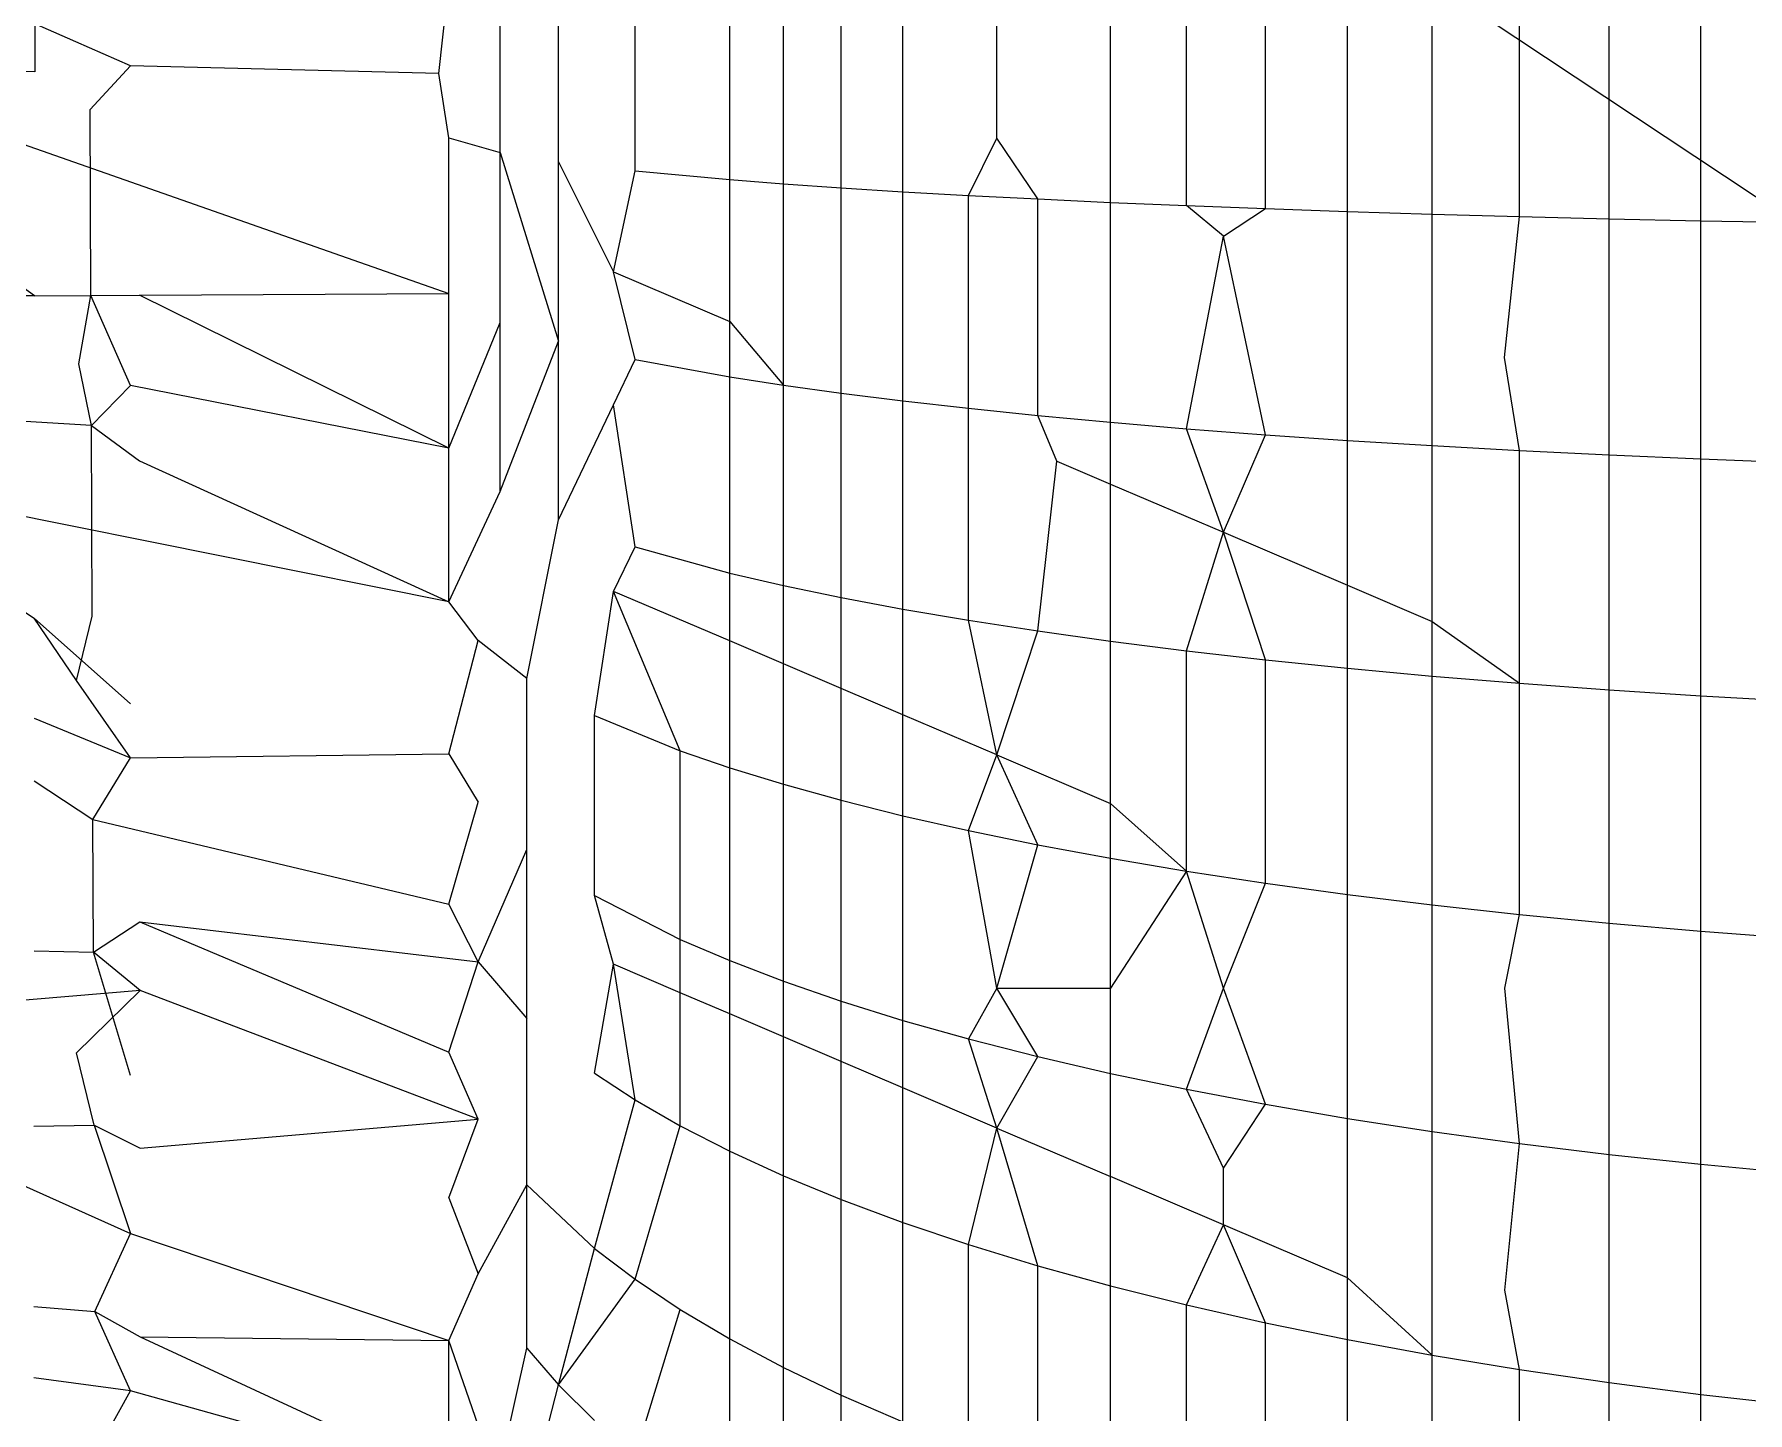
# Model space of a CAD drawing. Header units: inches. Extents: x 17 to 4615, y 5 to 3256.
# Drawn here: x 741.715 to 742.636, y 2589.383 to 2590.124 of the extents above; entities that cross this region are included whole.
import ezdxf

# ---------------------------------------------------------------- set-up
doc = ezdxf.new("R2010")
doc.units = ezdxf.units.IN
doc.header["$MEASUREMENT"] = 0

msp = doc.modelspace()

# ---------------------------------------------------------------- linework, layer by layer
for p, q in [((741.99665, 2590.05564), (741.99665, 2590.44141)), ((741.96534, 2590.0607), (741.96534, 2590.42627)), ((741.93241, 2590.10306), (741.93769, 2590.15232)), ((742.03794, 2590.05076), (742.03794, 2590.15232)), ((742.08879, 2590.04609), (742.08879, 2590.15232)), ((742.11766, 2590.04386), (742.11766, 2590.15232)), ((742.14869, 2590.04169), (742.14869, 2590.15232)), ((742.18189, 2590.03959), (742.18189, 2590.15232)), ((742.2324, 2590.06834), (742.2324, 2590.15232)), ((742.29341, 2590.03385), (742.29341, 2590.15232)), ((742.33424, 2590.03211), (742.33424, 2590.15232)), ((742.37678, 2590.03049), (742.37678, 2590.15232)), ((742.42088, 2590.02897), (742.42088, 2590.15232)), ((742.46644, 2590.02756), (742.46644, 2590.15232)), ((742.46644, 2590.15232), (742.6612, 2590.02305)), ((742.51338, 2590.02625), (742.51338, 2590.15232)), ((742.56156, 2590.02506), (742.56156, 2590.15232)), ((742.61088, 2590.02399), (742.61088, 2590.15232)), ((741.71515, 2590.12975), (741.71513, 2590.10404)), ((741.7667, 2590.10727), (741.71515, 2590.12975)), ((741.71513, 2590.10404), (741.59642, 2590.10458)), ((741.59642, 2590.10458), (741.93769, 2589.98493)), ((741.74497, 2590.0837), (741.7667, 2590.10727)), ((741.93241, 2590.10306), (741.7667, 2590.10727)), ((741.93769, 2590.06852), (741.93241, 2590.10306)), ((741.74536, 2589.98387), (741.74497, 2590.0837)), ((741.71503, 2589.9837), (741.59644, 2590.06835)), ((741.93769, 2589.98493), (741.93769, 2590.06852)), ((741.93769, 2590.06852), (741.96534, 2590.0607)), ((742.21711, 2590.0376), (742.2324, 2590.06834)), ((742.25431, 2590.03568), (742.2324, 2590.06834)), ((741.96534, 2589.9693), (741.96534, 2590.0607)), ((741.96534, 2590.0607), (741.99665, 2589.9592)), ((741.99665, 2589.9592), (741.99665, 2590.05564)), ((741.99665, 2590.05564), (742.02626, 2589.99648)), ((742.02626, 2589.99648), (742.03794, 2590.05076)), ((742.03794, 2590.05076), (742.08879, 2590.04609)), ((742.08879, 2590.04609), (742.11766, 2590.04386)), ((742.08879, 2589.9698), (742.08879, 2590.04609)), ((742.11766, 2590.04386), (742.14869, 2590.04169)), ((742.11766, 2589.93564), (742.11766, 2590.04386)), ((742.14869, 2590.04169), (742.18189, 2590.03959)), ((742.14869, 2589.93131), (742.14869, 2590.04169)), ((742.18189, 2590.03959), (742.21711, 2590.0376)), ((742.18189, 2589.92716), (742.18189, 2590.03959)), ((742.21711, 2590.0376), (742.25431, 2590.03568)), ((742.21711, 2589.92316), (742.21711, 2590.0376)), ((742.25431, 2590.03568), (742.29341, 2590.03385)), ((742.25431, 2589.91932), (742.25431, 2590.03568)), ((742.29341, 2590.03385), (742.33424, 2590.03211)), ((742.29341, 2589.91568), (742.29341, 2590.03385)), ((742.33424, 2590.03211), (742.37678, 2590.03049)), ((742.3542, 2590.01574), (742.33424, 2590.03211)), ((742.3542, 2590.01574), (742.37678, 2590.03049)), ((742.37678, 2590.03049), (742.42088, 2590.02897)), ((742.42088, 2590.02897), (742.46644, 2590.02756)), ((742.42088, 2589.90592), (742.42088, 2590.02897)), ((742.46644, 2590.02756), (742.51338, 2590.02625)), ((742.46644, 2589.90308), (742.46644, 2590.02756)), ((742.50527, 2589.9505), (742.51338, 2590.02625)), ((742.51338, 2590.02625), (742.56156, 2590.02506)), ((742.56156, 2590.02506), (742.61088, 2590.02399)), ((742.56156, 2589.89811), (742.56156, 2590.02506)), ((742.33424, 2589.91221), (742.3542, 2590.01574)), ((742.37678, 2589.90897), (742.3542, 2590.01574)), ((742.61088, 2590.02399), (742.6612, 2590.02305)), ((742.61088, 2589.89597), (742.61088, 2590.02399)), ((742.03794, 2589.94944), (742.02626, 2589.99648)), ((742.02626, 2589.99648), (742.08879, 2589.9698)), ((741.71503, 2589.9837), (741.65206, 2589.98336)), ((741.71503, 2589.9837), (741.74536, 2589.98387)), ((741.73889, 2589.94711), (741.74536, 2589.98387)), ((741.74536, 2589.98387), (741.77147, 2589.98401)), ((741.7667, 2589.9355), (741.74536, 2589.98387)), ((741.77147, 2589.98401), (741.93769, 2589.98493)), ((741.93769, 2589.90174), (741.77147, 2589.98401)), ((741.93769, 2589.90174), (741.93769, 2589.98493)), ((742.08879, 2589.9401), (742.08879, 2589.9698)), ((742.08879, 2589.9698), (742.11766, 2589.93564)), ((741.93769, 2589.90174), (741.96534, 2589.9693)), ((741.96534, 2589.87836), (741.96534, 2589.9693)), ((741.96534, 2589.87836), (741.99665, 2589.9592)), ((741.99665, 2589.86322), (741.99665, 2589.9592)), ((741.74563, 2589.91385), (741.73889, 2589.94711)), ((742.02626, 2589.92504), (742.03794, 2589.94944)), ((742.03794, 2589.94944), (742.08879, 2589.9401)), ((742.51338, 2589.90049), (742.50527, 2589.9505)), ((741.7667, 2589.9355), (741.74563, 2589.91385)), ((741.93769, 2589.90174), (741.7667, 2589.9355)), ((742.08879, 2589.9401), (742.11766, 2589.93564)), ((742.08879, 2589.83463), (742.08879, 2589.9401)), ((742.11766, 2589.93564), (742.14869, 2589.93131)), ((742.11766, 2589.82795), (742.11766, 2589.93564)), ((741.99665, 2589.86322), (742.02626, 2589.92504)), ((742.03794, 2589.84861), (742.02626, 2589.92504)), ((742.14869, 2589.93131), (742.18189, 2589.92716)), ((742.14869, 2589.82148), (742.14869, 2589.93131)), ((742.18189, 2589.92716), (742.21711, 2589.92316)), ((742.18189, 2589.81525), (742.18189, 2589.92716)), ((741.74563, 2589.91385), (741.59651, 2589.92325)), ((742.21711, 2589.92316), (742.25431, 2589.91932)), ((742.21711, 2589.80924), (742.21711, 2589.92316)), ((742.25431, 2589.91932), (742.29341, 2589.91568)), ((742.26461, 2589.89475), (742.25431, 2589.91932)), ((742.29341, 2589.91568), (742.33424, 2589.91221)), ((742.29341, 2589.88246), (742.29341, 2589.91568)), ((741.74563, 2589.91385), (741.77153, 2589.89489)), ((741.74602, 2589.81152), (741.74563, 2589.91385)), ((742.33424, 2589.91221), (742.37678, 2589.90897)), ((742.3542, 2589.85651), (742.33424, 2589.91221)), ((742.3542, 2589.85651), (742.37678, 2589.90897)), ((742.37678, 2589.90897), (742.42088, 2589.90592)), ((742.42088, 2589.90592), (742.46644, 2589.90308)), ((742.42088, 2589.82805), (742.42088, 2589.90592)), ((741.93769, 2589.81916), (741.93769, 2589.90174)), ((742.46644, 2589.90308), (742.51338, 2589.90049)), ((742.46644, 2589.8086), (742.46644, 2589.90308)), ((742.51338, 2589.90049), (742.56156, 2589.89811)), ((742.51338, 2589.77533), (742.51338, 2589.90049)), ((742.56156, 2589.89811), (742.61088, 2589.89597)), ((742.56156, 2589.77176), (742.56156, 2589.89811)), ((742.61088, 2589.89597), (742.6612, 2589.89405)), ((742.61088, 2589.76856), (742.61088, 2589.89597)), ((741.93769, 2589.81916), (741.59653, 2589.88768)), ((741.59653, 2589.88768), (741.7149, 2589.81028)), ((741.77153, 2589.89489), (741.93769, 2589.81916)), ((742.25431, 2589.80353), (742.26461, 2589.89475)), ((742.26461, 2589.89475), (742.29341, 2589.88246)), ((741.93769, 2589.81916), (741.96534, 2589.87836)), ((742.29341, 2589.79807), (742.29341, 2589.88246)), ((742.29341, 2589.88246), (742.3542, 2589.85651)), ((741.97975, 2589.77793), (741.99665, 2589.86322)), ((742.33424, 2589.79288), (742.3542, 2589.85651)), ((742.37678, 2589.78803), (742.3542, 2589.85651)), ((742.3542, 2589.85651), (742.42088, 2589.82805)), ((742.02626, 2589.82477), (742.03794, 2589.84861)), ((742.03794, 2589.84861), (742.08879, 2589.83463)), ((742.08879, 2589.83463), (742.11766, 2589.82795)), ((742.08879, 2589.79809), (742.08879, 2589.83463)), ((742.01606, 2589.75812), (742.02626, 2589.82477)), ((742.0622, 2589.73911), (742.02626, 2589.82477)), ((742.08879, 2589.79809), (742.02626, 2589.82477)), ((742.11766, 2589.82795), (742.14869, 2589.82148)), ((742.11766, 2589.78577), (742.11766, 2589.82795)), ((742.42088, 2589.78345), (742.42088, 2589.82805)), ((742.42088, 2589.82805), (742.46644, 2589.8086)), ((741.95353, 2589.79834), (741.93769, 2589.81916)), ((742.14869, 2589.82148), (742.18189, 2589.81525)), ((742.14869, 2589.77253), (742.14869, 2589.82148)), ((742.18189, 2589.81525), (742.21711, 2589.80924)), ((742.18189, 2589.75837), (742.18189, 2589.81525)), ((741.7149, 2589.81028), (741.7667, 2589.76429)), ((741.73764, 2589.7768), (741.7149, 2589.81028)), ((741.73764, 2589.7768), (741.74602, 2589.81152)), ((742.21711, 2589.80924), (742.25431, 2589.80353)), ((742.2324, 2589.73682), (742.21711, 2589.80924)), ((742.46644, 2589.77924), (742.46644, 2589.8086)), ((742.46644, 2589.8086), (742.51338, 2589.77533)), ((741.93769, 2589.73737), (741.95353, 2589.79834)), ((741.97975, 2589.77793), (741.95353, 2589.79834)), ((742.08879, 2589.72995), (742.08879, 2589.79809)), ((742.11766, 2589.78577), (742.08879, 2589.79809)), ((742.2324, 2589.73682), (742.25431, 2589.80353)), ((742.25431, 2589.80353), (742.29341, 2589.79807)), ((742.29341, 2589.79807), (742.33424, 2589.79288)), ((742.29341, 2589.71079), (742.29341, 2589.79807)), ((742.11766, 2589.72104), (742.11766, 2589.78577)), ((742.14869, 2589.77253), (742.11766, 2589.78577)), ((742.33424, 2589.79288), (742.37678, 2589.78803)), ((742.33424, 2589.67444), (742.33424, 2589.79288)), ((742.37678, 2589.78803), (742.42088, 2589.78345)), ((742.37678, 2589.66794), (742.37678, 2589.78803)), ((741.7667, 2589.73534), (741.73764, 2589.7768)), ((741.97975, 2589.68604), (741.97975, 2589.77793)), ((742.42088, 2589.78345), (742.46644, 2589.77924)), ((742.42088, 2589.6619), (742.42088, 2589.78345)), ((742.46644, 2589.77924), (742.51338, 2589.77533)), ((742.46644, 2589.65625), (742.46644, 2589.77924)), ((742.14869, 2589.71244), (742.14869, 2589.77253)), ((742.18189, 2589.75837), (742.14869, 2589.77253)), ((742.51338, 2589.77533), (742.56156, 2589.77176)), ((742.51338, 2589.65107), (742.51338, 2589.77533)), ((742.56156, 2589.77176), (742.61088, 2589.76856)), ((742.56156, 2589.64634), (742.56156, 2589.77176)), ((742.61088, 2589.76856), (742.6612, 2589.76572)), ((742.61088, 2589.64209), (742.61088, 2589.76856)), ((742.01606, 2589.75812), (742.0622, 2589.73911)), ((742.01606, 2589.66135), (742.01606, 2589.75812)), ((742.18189, 2589.70414), (742.18189, 2589.75837)), ((742.2324, 2589.73682), (742.18189, 2589.75837)), ((741.71486, 2589.75668), (741.7667, 2589.73534)), ((741.74644, 2589.70222), (741.7667, 2589.73534)), ((741.7667, 2589.73534), (741.93769, 2589.73737)), ((741.93769, 2589.73737), (741.95353, 2589.71146)), ((742.0622, 2589.73911), (742.08879, 2589.72995)), ((742.0622, 2589.63767), (742.0622, 2589.73911)), ((742.21711, 2589.69617), (742.2324, 2589.73682)), ((742.25431, 2589.68857), (742.2324, 2589.73682)), ((742.2324, 2589.73682), (742.29341, 2589.71079)), ((741.71483, 2589.72299), (741.74644, 2589.70222)), ((742.08879, 2589.72995), (742.11766, 2589.72104)), ((742.08879, 2589.62626), (742.08879, 2589.72995)), ((742.11766, 2589.72104), (742.14869, 2589.71244)), ((742.11766, 2589.61518), (742.11766, 2589.72104)), ((742.14869, 2589.71244), (742.18189, 2589.70414)), ((742.14869, 2589.60447), (742.14869, 2589.71244)), ((741.93769, 2589.65659), (741.95353, 2589.71146)), ((742.18189, 2589.70414), (742.21711, 2589.69617)), ((742.18189, 2589.59415), (742.18189, 2589.70414)), ((742.29341, 2589.68131), (742.29341, 2589.71079)), ((742.33424, 2589.67444), (742.29341, 2589.71079)), ((741.74644, 2589.70222), (741.93769, 2589.65659)), ((741.74671, 2589.63083), (741.74644, 2589.70222)), ((742.21711, 2589.69617), (742.25431, 2589.68857)), ((742.2324, 2589.61155), (742.21711, 2589.69617)), ((741.95353, 2589.62561), (741.97975, 2589.68604)), ((741.97975, 2589.59525), (741.97975, 2589.68604)), ((742.2324, 2589.61155), (742.25431, 2589.68857)), ((742.25431, 2589.68857), (742.29341, 2589.68131)), ((742.29341, 2589.68131), (742.33424, 2589.67444)), ((742.29341, 2589.61155), (742.29341, 2589.68131)), ((742.33424, 2589.67444), (742.29341, 2589.61155)), ((742.33424, 2589.67444), (742.37678, 2589.66794)), ((742.3542, 2589.61155), (742.33424, 2589.67444)), ((742.3542, 2589.61155), (742.37678, 2589.66794)), ((742.37678, 2589.66794), (742.42088, 2589.6619)), ((741.95353, 2589.62561), (741.93769, 2589.65659)), ((742.01606, 2589.66135), (742.0622, 2589.63767)), ((742.02626, 2589.62439), (742.01606, 2589.66135)), ((742.42088, 2589.6619), (742.46644, 2589.65625)), ((742.42088, 2589.54151), (742.42088, 2589.6619)), ((742.46644, 2589.65625), (742.51338, 2589.65107)), ((742.46644, 2589.53449), (742.46644, 2589.65625)), ((742.50545, 2589.61155), (742.51338, 2589.65107)), ((742.51338, 2589.65107), (742.56156, 2589.64634)), ((741.74671, 2589.63083), (741.77171, 2589.64709)), ((741.77171, 2589.64709), (741.95353, 2589.62561)), ((741.77171, 2589.64709), (741.93769, 2589.577)), ((742.56156, 2589.64634), (742.61088, 2589.64209)), ((742.56156, 2589.52213), (742.56156, 2589.64634)), ((742.61088, 2589.64209), (742.6612, 2589.63828)), ((742.61088, 2589.51682), (742.61088, 2589.64209)), ((741.71476, 2589.63163), (741.74671, 2589.63083)), ((741.77174, 2589.6102), (741.74671, 2589.63083)), ((741.7667, 2589.56453), (741.74671, 2589.63083)), ((742.0622, 2589.63767), (742.08879, 2589.62626)), ((742.0622, 2589.60902), (742.0622, 2589.63767)), ((741.93769, 2589.577), (741.95353, 2589.62561)), ((741.95353, 2589.62561), (741.97975, 2589.59525)), ((742.01606, 2589.56577), (742.02626, 2589.62439)), ((742.03794, 2589.55146), (742.02626, 2589.62439)), ((742.0622, 2589.60902), (742.02626, 2589.62439)), ((742.08879, 2589.62626), (742.11766, 2589.61518)), ((742.08879, 2589.59766), (742.08879, 2589.62626)), ((742.11766, 2589.61518), (742.14869, 2589.60447)), ((742.11766, 2589.58532), (742.11766, 2589.61518)), ((742.2324, 2589.61155), (742.21711, 2589.5842)), ((742.25431, 2589.57471), (742.2324, 2589.61155)), ((742.2324, 2589.61155), (742.29341, 2589.61155)), ((742.29341, 2589.56568), (742.29341, 2589.61155)), ((742.33424, 2589.55713), (742.3542, 2589.61155)), ((742.37678, 2589.54905), (742.3542, 2589.61155)), ((742.51338, 2589.52802), (742.50545, 2589.61155)), ((741.77174, 2589.6102), (741.67731, 2589.6022)), ((741.73763, 2589.57678), (741.77174, 2589.6102)), ((741.95353, 2589.54105), (741.77174, 2589.6102)), ((742.0622, 2589.53748), (742.0622, 2589.60902)), ((742.08879, 2589.59766), (742.0622, 2589.60902)), ((742.14869, 2589.60447), (742.18189, 2589.59415)), ((742.14869, 2589.57205), (742.14869, 2589.60447)), ((741.97975, 2589.5058), (741.97975, 2589.59525)), ((742.08879, 2589.52384), (742.08879, 2589.59766)), ((742.11766, 2589.58532), (742.08879, 2589.59766)), ((742.18189, 2589.59415), (742.21711, 2589.5842)), ((742.18189, 2589.55786), (742.18189, 2589.59415)), ((742.11766, 2589.51062), (742.11766, 2589.58532)), ((742.14869, 2589.57205), (742.11766, 2589.58532)), ((742.21711, 2589.5842), (742.25431, 2589.57471)), ((742.2324, 2589.53627), (742.21711, 2589.5842)), ((741.74707, 2589.53775), (741.73763, 2589.57678)), ((741.95353, 2589.54105), (741.93769, 2589.577)), ((742.2324, 2589.53627), (742.25431, 2589.57471)), ((742.25431, 2589.57471), (742.29341, 2589.56568)), ((742.01606, 2589.56577), (742.03794, 2589.55146)), ((742.14869, 2589.49781), (742.14869, 2589.57205)), ((742.18189, 2589.55786), (742.14869, 2589.57205)), ((742.29341, 2589.56568), (742.33424, 2589.55713)), ((742.29341, 2589.51019), (742.29341, 2589.56568)), ((742.18189, 2589.48548), (742.18189, 2589.55786)), ((742.2324, 2589.53627), (742.18189, 2589.55786)), ((742.33424, 2589.55713), (742.37678, 2589.54905)), ((742.3542, 2589.5148), (742.33424, 2589.55713)), ((742.01606, 2589.47159), (742.03794, 2589.55146)), ((742.03794, 2589.55146), (742.0622, 2589.53748)), ((742.3542, 2589.5148), (742.37678, 2589.54905)), ((742.37678, 2589.54905), (742.42088, 2589.54151)), ((741.71469, 2589.53723), (741.74707, 2589.53775)), ((741.74707, 2589.53775), (741.7718, 2589.52547)), ((741.74707, 2589.53775), (741.7667, 2589.47958)), ((741.7718, 2589.52547), (741.95353, 2589.54105)), ((741.93769, 2589.49881), (741.95353, 2589.54105)), ((742.03794, 2589.45499), (742.0622, 2589.53748)), ((742.0622, 2589.53748), (742.08879, 2589.52384)), ((742.42088, 2589.54151), (742.46644, 2589.53449)), ((742.42088, 2589.42258), (742.42088, 2589.54151)), ((741.6403, 2589.53604), (741.7667, 2589.47958)), ((742.21711, 2589.47361), (742.2324, 2589.53627)), ((742.25431, 2589.46225), (742.2324, 2589.53627)), ((742.2324, 2589.53627), (742.29341, 2589.51019)), ((742.46644, 2589.53449), (742.51338, 2589.52802)), ((742.46644, 2589.41422), (742.46644, 2589.53449)), ((742.50554, 2589.44921), (742.51338, 2589.52802)), ((742.51338, 2589.52802), (742.56156, 2589.52213)), ((742.08879, 2589.52384), (742.11766, 2589.51062)), ((742.08879, 2589.42295), (742.08879, 2589.52384)), ((742.56156, 2589.52213), (742.61088, 2589.51682)), ((742.56156, 2589.39945), (742.56156, 2589.52213)), ((742.11766, 2589.51062), (742.14869, 2589.49781)), ((742.11766, 2589.4076), (742.11766, 2589.51062)), ((742.29341, 2589.45148), (742.29341, 2589.51019)), ((742.3542, 2589.48421), (742.29341, 2589.51019)), ((742.3542, 2589.48421), (742.3542, 2589.5148)), ((742.61088, 2589.51682), (742.6612, 2589.51212)), ((742.61088, 2589.3931), (742.61088, 2589.51682)), ((741.95353, 2589.45798), (741.97975, 2589.5058)), ((741.97975, 2589.5058), (742.01606, 2589.47159)), ((741.97975, 2589.41794), (741.97975, 2589.5058)), ((741.93769, 2589.49881), (741.95353, 2589.45798)), ((742.14869, 2589.49781), (742.18189, 2589.48548)), ((742.14869, 2589.39274), (742.14869, 2589.49781)), ((742.18189, 2589.48548), (742.21711, 2589.47361)), ((742.18189, 2589.37839), (742.18189, 2589.48548)), ((742.33424, 2589.44123), (742.3542, 2589.48421)), ((742.37678, 2589.43161), (742.3542, 2589.48421)), ((742.42088, 2589.45571), (742.3542, 2589.48421)), ((741.74746, 2589.43774), (741.7667, 2589.47958)), ((741.7667, 2589.47958), (741.93769, 2589.42218)), ((742.21711, 2589.47361), (742.25431, 2589.46225)), ((742.21711, 2589.36463), (742.21711, 2589.47361)), ((741.99665, 2589.39832), (742.01606, 2589.47159)), ((742.01606, 2589.47159), (742.03794, 2589.45499)), ((741.93769, 2589.42218), (741.95353, 2589.45798)), ((741.99665, 2589.39832), (742.03794, 2589.45499)), ((742.03794, 2589.45499), (742.0622, 2589.43876)), ((742.25431, 2589.46225), (742.29341, 2589.45148)), ((742.25431, 2589.35148), (742.25431, 2589.46225)), ((742.46644, 2589.41422), (742.42088, 2589.45571)), ((742.29341, 2589.45148), (742.33424, 2589.44123)), ((742.29341, 2589.33896), (742.29341, 2589.45148)), ((742.51338, 2589.4065), (742.50554, 2589.44921)), ((741.71461, 2589.44042), (741.74746, 2589.43774)), ((741.74746, 2589.43774), (741.77187, 2589.42402)), ((741.7667, 2589.39512), (741.74746, 2589.43774)), ((742.03794, 2589.3602), (742.0622, 2589.43876)), ((742.0622, 2589.43876), (742.08879, 2589.42295)), ((742.33424, 2589.44123), (742.37678, 2589.43161)), ((742.33424, 2589.32709), (742.33424, 2589.44123)), ((742.37678, 2589.43161), (742.42088, 2589.42258)), ((742.37678, 2589.31589), (742.37678, 2589.43161)), ((741.77187, 2589.42402), (741.93769, 2589.42218)), ((741.77187, 2589.42402), (741.93769, 2589.34729)), ((741.93769, 2589.34729), (741.93769, 2589.42218)), ((741.95353, 2589.37656), (741.93769, 2589.42218)), ((741.96534, 2589.35404), (741.97975, 2589.41794)), ((741.97975, 2589.41794), (741.99665, 2589.39832)), ((742.08879, 2589.42295), (742.11766, 2589.4076)), ((742.08879, 2589.3238), (742.08879, 2589.42295)), ((742.42088, 2589.42258), (742.46644, 2589.41422)), ((742.42088, 2589.30542), (742.42088, 2589.42258)), ((742.46644, 2589.41422), (742.51338, 2589.4065)), ((742.46644, 2589.29572), (742.46644, 2589.41422)), ((741.7667, 2589.39512), (741.71458, 2589.40196)), ((742.11766, 2589.4076), (742.14869, 2589.39274)), ((742.11766, 2589.30637), (742.11766, 2589.4076)), ((742.51338, 2589.4065), (742.56156, 2589.39945)), ((742.51338, 2589.28675), (742.51338, 2589.4065)), ((742.56156, 2589.39945), (742.61088, 2589.3931)), ((742.56156, 2589.27857), (742.56156, 2589.39945)), ((741.74775, 2589.36112), (741.7667, 2589.39512)), ((741.93769, 2589.34729), (741.7667, 2589.39512)), ((741.97975, 2589.33182), (741.99665, 2589.39832)), ((741.99665, 2589.39832), (742.01606, 2589.37906)), ((742.14869, 2589.39274), (742.18189, 2589.37839)), ((742.14869, 2589.28949), (742.14869, 2589.39274)), ((742.61088, 2589.3931), (742.6612, 2589.38749)), ((742.61088, 2589.27121), (742.61088, 2589.3931))]:
    msp.add_line(p, q)

doc.saveas('drawing.dxf')
